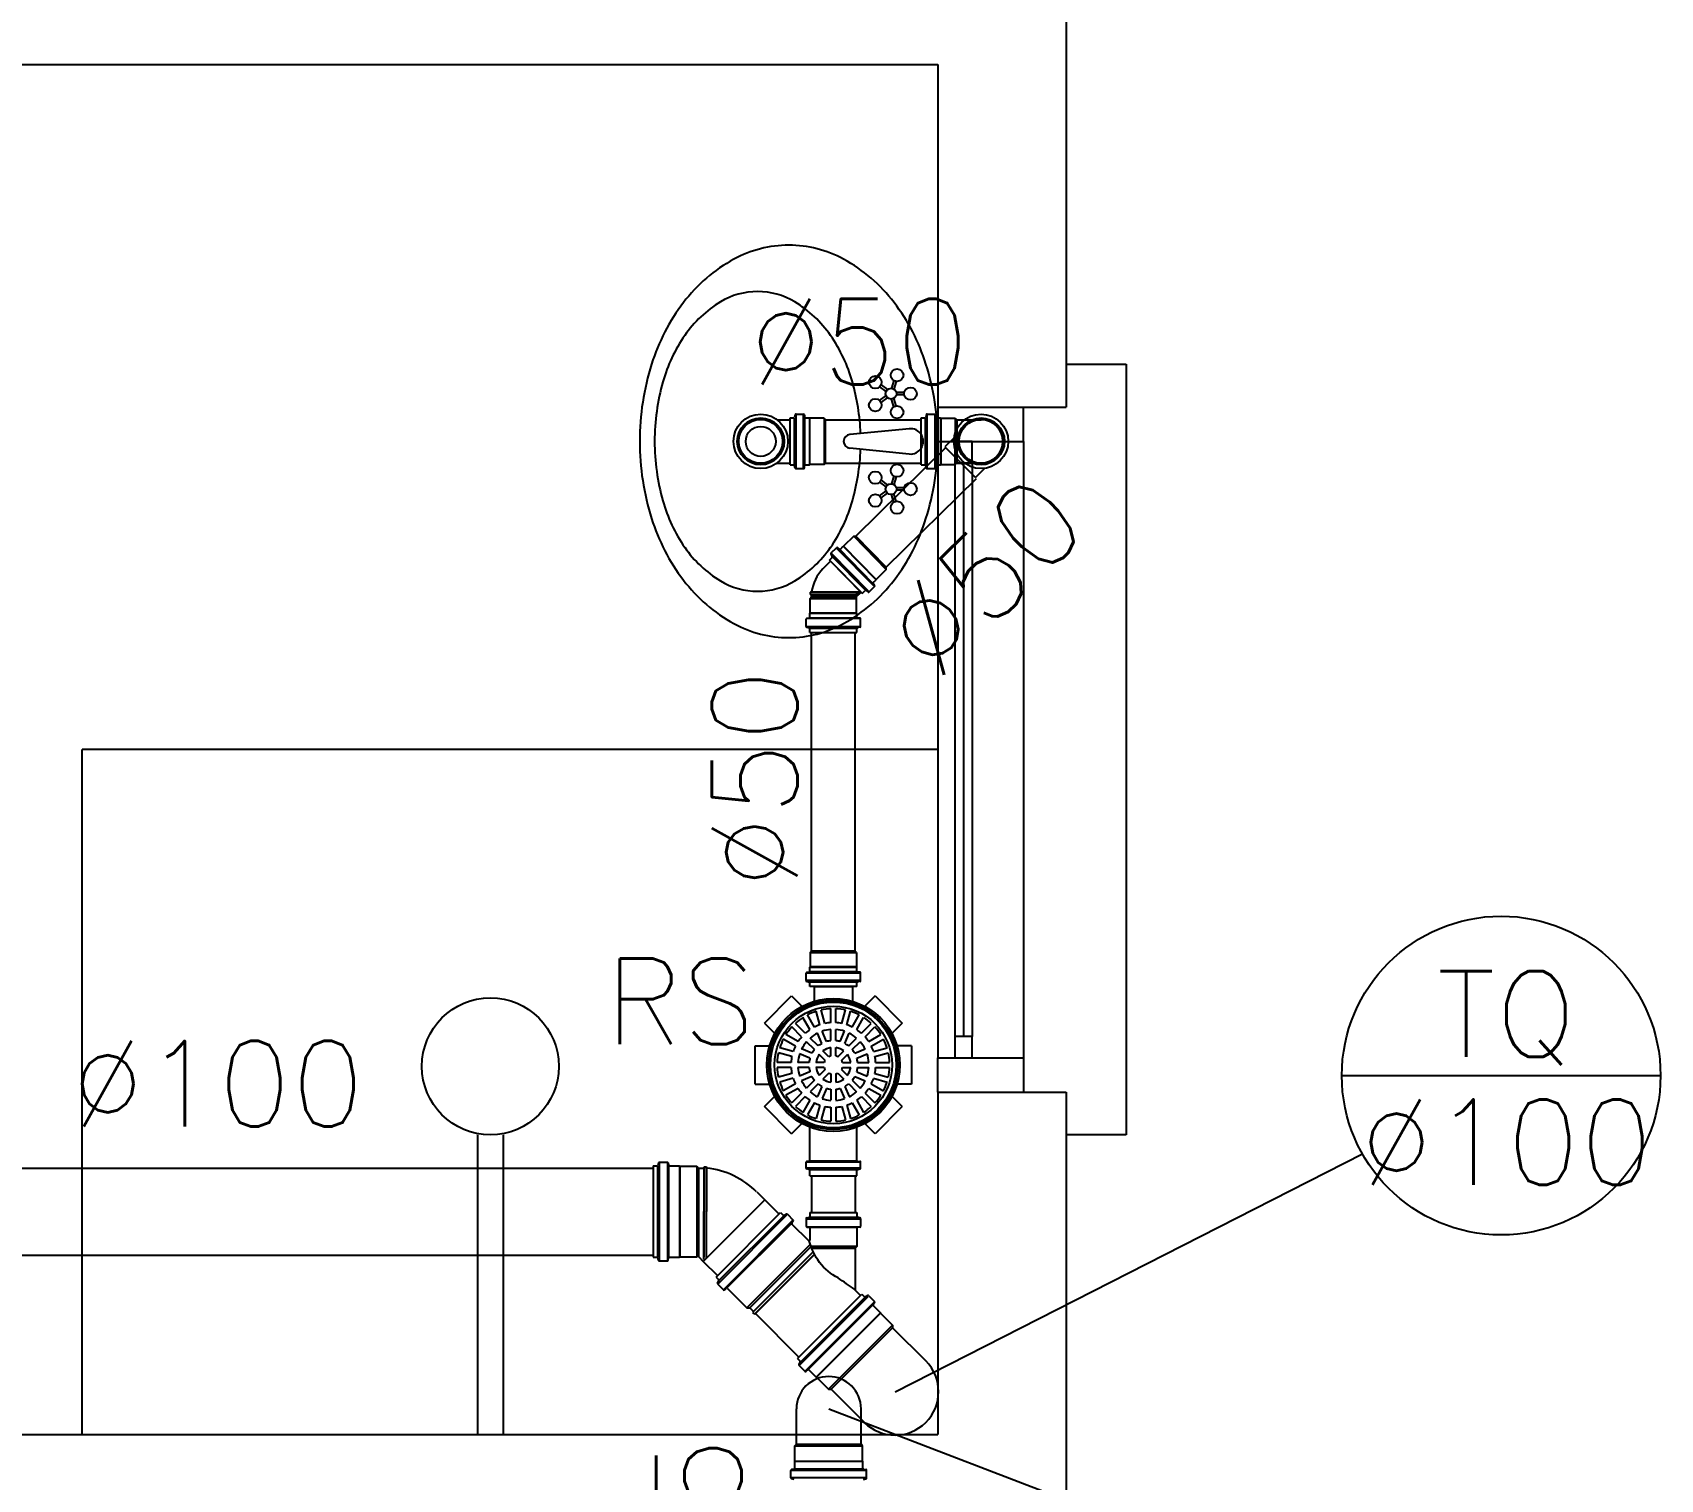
# Model space of a CAD drawing. Extents: x 241 to 398, y 106 to 179.
# Drawn here: x 264.563 to 266.466, y 131.144 to 132.834 of the extents above; entities that cross this region are included whole.
import ezdxf
from ezdxf.enums import TextEntityAlignment as Align

# ---------------------------------------------------------------- set-up
doc = ezdxf.new("R2010")
doc.units = 0
doc.layers.get('0').update_dxf_attribs({"linetype": 'CONTINUOUS'})
for name, color, linetype in [('ALVVISTA', 8, 'CONTINUOUS'), ('COTAS', 7, 'CONTINUOUS'), ('TIGRECAD', 2, 'CONTINUOUS'), ('TINTERNO', 7, 'CONTINUOUS')]:
    doc.layers.add(name, color=color, linetype=linetype)
doc.styles.add('ROMANS', font='romans.shx')

msp = doc.modelspace()

# ---------------------------------------------------------------- linework, layer by layer
for p, q in [((265.4881, 132.384, -3.35), (265.4714, 132.384, -3.35)), ((265.4881, 132.384, -3.35), (265.4881, 132.384, -3.35)), ((265.4881, 132.3298, -3.35), (265.4714, 132.3298, -3.35)), ((265.5229, 132.246, -3.35), (265.5109, 132.2343, -3.35)), ((265.5229, 132.246, -3.35), (265.5229, 132.246, -3.35)), ((265.5609, 132.2074, -3.35), (265.5489, 132.1956, -3.35)), ((265.4719, 131.7598, -3.35), (265.4719, 131.7598, -3.35)), ((265.4719, 131.7598, -3.35), (265.4719, 131.743, -3.35)), ((265.5261, 131.7598, -3.35), (265.5261, 131.743, -3.35))]:
    msp.add_line(p, q)
at = {"layer": 'ALVVISTA'}
for p, q in [((265.7711, 132.8719, -3.35), (265.7711, 132.3969, -3.35)), ((263.6211, 132.7969, -3.35), (265.6211, 132.7969, -3.35)), ((265.6211, 132.7969, -3.35), (265.6211, 132.3969, -3.35)), ((265.7711, 132.4469, -3.35), (265.8411, 132.4469, -3.35)), ((265.8411, 132.4469, -3.35), (265.8411, 131.5469, -3.35)), ((265.5547, 132.4229, -3.35), (265.5622, 132.4174, -3.35)), ((265.5698, 132.4278, -3.35), (265.5669, 132.4189, -3.35)), ((265.5725, 132.4269, -3.35), (265.5696, 132.418, -3.35)), ((265.553, 132.4205, -3.35), (265.5605, 132.415, -3.35)), ((265.553, 132.4047, -3.35), (265.5605, 132.4102, -3.35)), ((265.5547, 132.4023, -3.35), (265.5622, 132.4078, -3.35)), ((265.5698, 132.3974, -3.35), (265.5669, 132.4063, -3.35)), ((265.5725, 132.3983, -3.35), (265.5696, 132.4072, -3.35)), ((265.5818, 132.4141, -3.35), (265.5725, 132.4141, -3.35)), ((265.5818, 132.4112, -3.35), (265.5725, 132.4112, -3.35)), ((265.6211, 132.3969, -3.35), (265.7711, 132.3969, -3.35)), ((265.6211, 132.3969, -3.35), (265.6211, 132.3569, -3.35)), ((265.7211, 132.3569, -3.35), (265.7211, 132.3969, -3.35)), ((265.5878, 132.3716, -3.35), (265.5183, 132.365, -3.35)), ((265.5877, 132.3421, -3.35), (265.5183, 132.3488, -3.35)), ((265.6211, 132.3569, -3.35), (265.6211, 131.6369, -3.35)), ((265.6211, 132.3569, -3.35), (265.7211, 132.3569, -3.35)), ((265.6411, 132.3569, -3.35), (265.6411, 132.3319, -3.35)), ((265.6611, 132.3569, -3.35), (265.6411, 132.3569, -3.35)), ((265.6611, 132.3319, -3.35), (265.6611, 132.3569, -3.35)), ((265.7211, 132.3569, -3.35), (265.7211, 131.6369, -3.35)), ((265.6411, 132.3319, -3.35), (265.6411, 131.6619, -3.35)), ((265.6411, 132.3319, -3.35), (265.6611, 132.3319, -3.35)), ((265.6511, 132.3319, -3.35), (265.6511, 131.6619, -3.35)), ((265.6611, 132.3319, -3.35), (265.6611, 131.6619, -3.35)), ((265.553, 132.3091, -3.35), (265.5605, 132.3036, -3.35)), ((265.5547, 132.3114, -3.35), (265.5622, 132.3059, -3.35)), ((265.5698, 132.3163, -3.35), (265.5669, 132.3075, -3.35)), ((265.5725, 132.3154, -3.35), (265.5696, 132.3066, -3.35)), ((265.553, 132.2932, -3.35), (265.5605, 132.2987, -3.35)), ((265.5547, 132.2909, -3.35), (265.5622, 132.2964, -3.35)), ((265.5698, 132.286, -3.35), (265.5669, 132.2948, -3.35)), ((265.5725, 132.2869, -3.35), (265.5696, 132.2957, -3.35)), ((265.5818, 132.3026, -3.35), (265.5725, 132.3026, -3.35)), ((265.5818, 132.2997, -3.35), (265.5725, 132.2997, -3.35)), ((264.6211, 131.1969, -3.35), (264.6211, 131.9969, -3.35)), ((265.6211, 131.9969, -3.35), (264.6211, 131.9969, -3.35)), ((265.6611, 131.6619, -3.35), (265.6411, 131.6619, -3.35)), ((265.6411, 131.6619, -3.35), (265.6411, 131.6369, -3.35)), ((265.6611, 131.6369, -3.35), (265.6611, 131.6619, -3.35)), ((265.6211, 131.5969, -3.35), (265.6211, 131.6369, -3.35)), ((265.6211, 131.6369, -3.35), (265.7211, 131.6369, -3.35)), ((265.6411, 131.6369, -3.35), (265.6611, 131.6369, -3.35)), ((265.7211, 131.6369, -3.35), (265.7211, 131.5969, -3.35)), ((265.6211, 131.5969, -3.35), (265.6211, 131.1969, -3.35)), ((265.6211, 131.5969, -3.35), (265.7711, 131.5969, -3.35)), ((265.7711, 131.5969, -3.35), (265.7711, 131.1219, -3.35)), ((265.0832, 131.5469, -3.35), (265.0832, 131.1969, -3.35)), ((265.1132, 131.5469, -3.35), (265.1132, 131.1969, -3.35)), ((265.8411, 131.5469, -3.35), (265.7711, 131.5469, -3.35)), ((263.6211, 131.1969, -3.35), (265.6211, 131.1969, -3.35))]:
    msp.add_line(p, q, dxfattribs=at)
for centre, radius in [((265.5734, 132.4342, -3.35), 0.00738), ((265.548, 132.426, -3.35), 0.00738), ((265.548, 132.3992, -3.35), 0.00738), ((265.5664, 132.4126, -3.35), 0.00633), ((265.5891, 132.4126, -3.35), 0.00738), ((265.5734, 132.391, -3.35), 0.00738), ((265.4141, 132.3569, -3.35), 0.0175), ((265.5734, 132.3228, -3.35), 0.00738), ((265.548, 132.3145, -3.35), 0.00738), ((265.5664, 132.3011, -3.35), 0.00633), ((265.5891, 132.3011, -3.35), 0.00738), ((265.548, 132.2878, -3.35), 0.00738), ((265.5734, 132.2795, -3.35), 0.00738), ((265.0982, 131.6269, -3.35), 0.08)]:
    msp.add_circle(centre, radius, dxfattribs=at)
for centre, radius, start, end in [((265.4469, 132.4521, -3.35), 0.1339, 90, 118.5825), ((265.4469, 132.4521, -3.35), 0.1339, 61.4175, 90), ((265.4719, 132.4063, -3.35), 0.1861, 118.5825, 142.7552), ((265.4219, 132.4063, -3.35), 0.1861, 37.2448, 61.4175), ((265.5112, 132.3764, -3.35), 0.2355, 142.7552, 162.52), ((265.4366, 132.404, -3.35), 0.1351, 121.0345, 145.4554), ((265.4105, 132.4474, -3.35), 0.0845, 90, 121.0345), ((265.4105, 132.4474, -3.35), 0.0845, 58.9655, 90), ((265.3844, 132.404, -3.35), 0.1351, 34.5446, 58.9655), ((265.3826, 132.3764, -3.35), 0.2355, 17.48, 37.2448), ((265.478, 132.3755, -3.35), 0.1854, 145.4554, 164.0842), ((265.343, 132.3755, -3.35), 0.1854, 15.9158, 34.5446), ((265.5731, 132.3569, -3.35), 0.3004, 162.52, 180), ((265.3207, 132.3569, -3.35), 0.3004, 360, 17.48), ((265.5434, 132.3569, -3.35), 0.2533, 164.0842, 180), ((265.2777, 132.3569, -3.35), 0.2533, 2.1022, 15.9158), ((265.5191, 132.3569, -3.35), 0.00813, 95.4287, 264.7356), ((265.5891, 132.3569, -3.35), 0.0148, 264.4166, 95.8913), ((265.5731, 132.3569, -3.35), 0.3004, 180, 197.48), ((265.5434, 132.3569, -3.35), 0.2533, 180, 195.9158), ((265.2777, 132.3569, -3.35), 0.2533, 344.0842, 357.8978), ((265.3207, 132.3569, -3.35), 0.3004, 342.52, 0), ((265.478, 132.3382, -3.35), 0.1854, 195.9158, 214.5446), ((265.343, 132.3382, -3.35), 0.1854, 325.4554, 344.0842), ((265.5112, 132.3374, -3.35), 0.2355, 197.48, 217.2448), ((265.3826, 132.3374, -3.35), 0.2355, 322.7552, 342.52), ((265.4366, 132.3098, -3.35), 0.1351, 214.5446, 238.9655), ((265.3844, 132.3098, -3.35), 0.1351, 301.0345, 325.4554), ((265.4719, 132.3075, -3.35), 0.1861, 217.2448, 241.4175), ((265.4105, 132.2663, -3.35), 0.0845, 238.9655, 270), ((265.4105, 132.2663, -3.35), 0.0845, 270, 301.0345), ((265.4219, 132.3075, -3.35), 0.1861, 298.5825, 322.7552), ((265.4469, 132.2616, -3.35), 0.1339, 241.4175, 270), ((265.4469, 132.2616, -3.35), 0.1339, 270, 298.5825)]:
    msp.add_arc(centre, radius, start, end, dxfattribs=at)
at = {"layer": 'COTAS', "color": 1}
for p, q in [((266.0932, 131.6161), (266.4655, 131.6161)), ((265.5711, 131.2469, -3.35), (266.1172, 131.5247, -0.8296)), ((265.4936, 131.2269, -3.35), (266.1184, 130.9875, -0.7742))]:
    msp.add_line(p, q, dxfattribs=at)
msp.add_circle((266.2794, 131.6161), 0.1862, dxfattribs=at)
at = {"layer": 'TIGRECAD'}
for p, q in [((265.4484, 132.3295, -3.35), (265.4484, 132.3842, -3.35)), ((265.4484, 132.3842, -3.35), (265.4527, 132.3842, -3.35)), ((265.4545, 132.3879, -3.35), (265.4537, 132.385, -3.35)), ((265.4555, 132.3887, -3.35), (265.4642, 132.3887, -3.35)), ((265.4555, 132.3261, -3.35), (265.4555, 132.3877, -3.35)), ((265.4642, 132.3261, -3.35), (265.4642, 132.3877, -3.35)), ((265.4652, 132.3878, -3.35), (265.4654, 132.3851, -3.35)), ((265.4664, 132.3842, -3.35), (265.4711, 132.3842, -3.35)), ((265.4711, 132.3842, -3.35), (265.4714, 132.384, -3.35)), ((265.4881, 132.384, -3.35), (265.4899, 132.3822, -3.35)), ((265.6016, 132.3295, -3.35), (265.6016, 132.3842, -3.35)), ((265.6016, 132.3842, -3.35), (265.6059, 132.3842, -3.35)), ((265.6077, 132.3879, -3.35), (265.6069, 132.385, -3.35)), ((265.6086, 132.3887, -3.35), (265.6174, 132.3887, -3.35)), ((265.6086, 132.3261, -3.35), (265.6086, 132.3877, -3.35)), ((265.6181, 132.3261, -3.35), (265.6181, 132.3877, -3.35)), ((265.6184, 132.3878, -3.35), (265.6186, 132.3851, -3.35)), ((265.6196, 132.3842, -3.35), (265.6243, 132.3842, -3.35)), ((265.6243, 132.3842, -3.35), (265.6245, 132.384, -3.35)), ((265.6245, 132.384, -3.35), (265.6413, 132.384, -3.35)), ((265.6245, 132.384, -3.35), (265.6245, 132.3297, -3.35)), ((265.6413, 132.384, -3.35), (265.6413, 132.3297, -3.35)), ((265.6413, 132.384, -3.35), (265.6431, 132.3822, -3.35)), ((265.4333, 132.3822, -3.35), (265.4484, 132.3822, -3.35)), ((265.4899, 132.3822, -3.35), (265.6016, 132.3822, -3.35)), ((265.4899, 132.3315, -3.35), (265.4899, 132.3822, -3.35)), ((265.6431, 132.3822, -3.35), (265.6716, 132.3822, -3.35)), ((265.5253, 132.246, -3.35), (265.6306, 132.3496, -3.35)), ((265.6401, 132.3612, -3.35), (265.6294, 132.3505, -3.35)), ((265.4333, 132.3315, -3.35), (265.4484, 132.3315, -3.35)), ((265.4484, 132.3295, -3.35), (265.4527, 132.3295, -3.35)), ((265.4545, 132.3258, -3.35), (265.4537, 132.3288, -3.35)), ((265.4652, 132.326, -3.35), (265.4654, 132.3286, -3.35)), ((265.4664, 132.3295, -3.35), (265.4711, 132.3295, -3.35)), ((265.4711, 132.3295, -3.35), (265.4714, 132.3298, -3.35)), ((265.4881, 132.3298, -3.35), (265.4899, 132.3315, -3.35)), ((265.4899, 132.3315, -3.35), (265.6016, 132.3315, -3.35)), ((265.6016, 132.3295, -3.35), (265.6059, 132.3295, -3.35)), ((265.6077, 132.3258, -3.35), (265.6069, 132.3288, -3.35)), ((265.6184, 132.326, -3.35), (265.6186, 132.3286, -3.35)), ((265.6196, 132.3295, -3.35), (265.6243, 132.3295, -3.35)), ((265.6243, 132.3295, -3.35), (265.6245, 132.3297, -3.35)), ((265.6245, 132.3297, -3.35), (265.6413, 132.3297, -3.35)), ((265.6413, 132.3297, -3.35), (265.6431, 132.3315, -3.35)), ((265.6431, 132.3315, -3.35), (265.6716, 132.3315, -3.35)), ((265.4555, 132.3251, -3.35), (265.4642, 132.3251, -3.35)), ((265.5609, 132.2099, -3.35), (265.6662, 132.3135, -3.35)), ((265.6086, 132.3251, -3.35), (265.6174, 132.3251, -3.35)), ((265.6759, 132.3254, -3.35), (265.6652, 132.3147, -3.35)), ((265.4963, 132.2265, -3.35), (265.5025, 132.2326, -3.35)), ((265.5464, 132.188, -3.35), (265.5032, 132.2319, -3.35)), ((265.5039, 132.2327, -3.35), (265.5059, 132.231, -3.35)), ((265.5072, 132.231, -3.35), (265.5106, 132.2343, -3.35)), ((265.5106, 132.2343, -3.35), (265.5109, 132.2343, -3.35)), ((265.5229, 132.246, -3.35), (265.5253, 132.246, -3.35)), ((265.5609, 132.2099, -3.35), (265.5253, 132.246, -3.35)), ((265.4868, 132.208, -3.35), (265.4956, 132.2168, -3.35)), ((265.4944, 132.2183, -3.35), (265.4975, 132.2214, -3.35)), ((265.5327, 132.1793, -3.35), (265.4944, 132.2183, -3.35)), ((265.4961, 132.2253, -3.35), (265.4976, 132.2226, -3.35)), ((265.5402, 132.1818, -3.35), (265.497, 132.2258, -3.35)), ((265.5456, 132.192, -3.35), (265.5489, 132.1953, -3.35)), ((265.5489, 132.1953, -3.35), (265.5489, 132.1956, -3.35)), ((265.5609, 132.2074, -3.35), (265.5609, 132.2099, -3.35)), ((265.4718, 132.1734, -3.35), (265.4736, 132.1752, -3.35)), ((265.4736, 132.181, -3.35), (265.4721, 132.1809, -3.35)), ((265.4721, 132.178, -3.35), (265.4721, 132.1809, -3.35)), ((265.4721, 132.1809, -3.35), (265.5286, 132.1809, -3.35)), ((265.4736, 132.1778, -3.35), (265.4721, 132.178, -3.35)), ((265.4721, 132.178, -3.35), (265.5257, 132.178, -3.35)), ((265.4736, 132.1752, -3.35), (265.4736, 132.1778, -3.35)), ((265.5257, 132.178, -3.35), (265.5286, 132.1809, -3.35)), ((265.5257, 132.178, -3.35), (265.5284, 132.1778, -3.35)), ((265.5258, 132.1752, -3.35), (265.5315, 132.1809, -3.35)), ((265.5286, 132.1809, -3.35), (265.5314, 132.181, -3.35)), ((265.5327, 132.1793, -3.35), (265.5358, 132.1824, -3.35)), ((265.5397, 132.181, -3.35), (265.537, 132.1825, -3.35)), ((265.5409, 132.1811, -3.35), (265.5471, 132.1873, -3.35)), ((265.5472, 132.1886, -3.35), (265.5455, 132.1907, -3.35)), ((265.4716, 132.1564, -3.35), (265.4718, 132.1566, -3.35)), ((265.4716, 132.1517, -3.35), (265.4716, 132.1564, -3.35)), ((265.4718, 132.1566, -3.35), (265.4718, 132.1734, -3.35)), ((265.4718, 132.1734, -3.35), (265.5261, 132.1734, -3.35)), ((265.5261, 132.1734, -3.35), (265.5258, 132.1738, -3.35)), ((265.5261, 132.1566, -3.35), (265.5261, 132.1734, -3.35)), ((265.5263, 132.1564, -3.35), (265.5261, 132.1566, -3.35)), ((265.5263, 132.1517, -3.35), (265.5263, 132.1564, -3.35)), ((265.4672, 132.1408, -3.35), (265.4672, 132.1495, -3.35)), ((265.4679, 132.1398, -3.35), (265.4709, 132.139, -3.35)), ((265.4681, 132.1505, -3.35), (265.4707, 132.1507, -3.35)), ((265.4682, 132.1502, -3.35), (265.5298, 132.1502, -3.35)), ((265.4682, 132.1408, -3.35), (265.5298, 132.1408, -3.35)), ((265.4716, 132.1337, -3.35), (265.4716, 132.138, -3.35)), ((265.5263, 132.1337, -3.35), (265.5263, 132.138, -3.35)), ((265.53, 132.1398, -3.35), (265.5271, 132.139, -3.35)), ((265.5299, 132.1505, -3.35), (265.5272, 132.1507, -3.35)), ((265.5308, 132.1408, -3.35), (265.5308, 132.1495, -3.35)), ((265.4716, 132.1337, -3.35), (265.5263, 132.1337, -3.35)), ((265.4736, 131.7615, -3.35), (265.4736, 132.1337, -3.35)), ((265.5243, 131.7615, -3.35), (265.5243, 132.1337, -3.35)), ((265.4719, 131.7598, -3.35), (265.4736, 131.7615, -3.35)), ((265.5243, 131.7615, -3.35), (265.4736, 131.7615, -3.35)), ((265.5261, 131.7598, -3.35), (265.5243, 131.7615, -3.35)), ((265.4681, 131.7369, -3.35), (265.4707, 131.7371, -3.35)), ((265.4716, 131.7428, -3.35), (265.4719, 131.743, -3.35)), ((265.4716, 131.7381, -3.35), (265.4716, 131.7428, -3.35)), ((265.5263, 131.7428, -3.35), (265.5261, 131.743, -3.35)), ((265.5263, 131.7381, -3.35), (265.5263, 131.7428, -3.35)), ((265.5299, 131.7369, -3.35), (265.5272, 131.7371, -3.35)), ((265.4672, 131.7271, -3.35), (265.4672, 131.7359, -3.35)), ((265.4679, 131.7262, -3.35), (265.4709, 131.7254, -3.35)), ((265.5298, 131.7359, -3.35), (265.4682, 131.7359, -3.35)), ((265.5298, 131.7271, -3.35), (265.4682, 131.7271, -3.35)), ((265.4716, 131.72, -3.35), (265.4716, 131.7244, -3.35)), ((265.5263, 131.72, -3.35), (265.4716, 131.72, -3.35)), ((265.4765, 131.72, -3.35), (265.5215, 131.72, -3.35)), ((265.4765, 131.72, -3.35), (265.4765, 131.7029, -3.35)), ((265.5215, 131.72, -3.35), (265.5215, 131.7029, -3.35)), ((265.5263, 131.72, -3.35), (265.5263, 131.7244, -3.35)), ((265.53, 131.7262, -3.35), (265.5271, 131.7254, -3.35)), ((265.5308, 131.7271, -3.35), (265.5308, 131.7359, -3.35)), ((265.4184, 131.6773, -3.35), (265.4502, 131.7092, -3.35)), ((265.4502, 131.7092, -3.35), (265.4623, 131.697, -3.35)), ((265.5478, 131.7092, -3.35), (265.5356, 131.697, -3.35)), ((265.5478, 131.7092, -3.35), (265.5796, 131.6773, -3.35)), ((265.4184, 131.6773, -3.35), (265.4305, 131.6652, -3.35)), ((265.5796, 131.6773, -3.35), (265.5675, 131.6652, -3.35)), ((265.4075, 131.606, -3.35), (265.4075, 131.651, -3.35)), ((265.4075, 131.651, -3.35), (265.4246, 131.651, -3.35)), ((265.5905, 131.651, -3.35), (265.5733, 131.651, -3.35)), ((265.5905, 131.651, -3.35), (265.5905, 131.606, -3.35)), ((265.4075, 131.606, -3.35), (265.4246, 131.606, -3.35)), ((265.5905, 131.606, -3.35), (265.5733, 131.606, -3.35)), ((265.4184, 131.5798, -3.35), (265.4305, 131.5919, -3.35)), ((265.5796, 131.5798, -3.35), (265.5675, 131.5919, -3.35)), ((265.4502, 131.5479, -3.35), (265.4184, 131.5798, -3.35)), ((265.5796, 131.5798, -3.35), (265.5478, 131.5479, -3.35)), ((265.4502, 131.5479, -3.35), (265.4623, 131.56, -3.35)), ((265.4716, 131.5171, -3.35), (265.4716, 131.5558, -3.35)), ((265.5263, 131.5171, -3.35), (265.5263, 131.5558, -3.35)), ((265.5478, 131.5479, -3.35), (265.5356, 131.56, -3.35)), ((265.2884, 131.5105, -3.35), (265.2929, 131.5105, -3.35)), ((265.2884, 131.5105, -3.35), (265.2884, 131.404, -3.35)), ((265.2946, 131.5142, -3.35), (265.2938, 131.5112, -3.35)), ((265.2956, 131.5149, -3.35), (265.305, 131.5149, -3.35)), ((265.2956, 131.5139, -3.35), (265.2956, 131.4006, -3.35)), ((265.305, 131.5139, -3.35), (265.305, 131.4006, -3.35)), ((265.306, 131.514, -3.35), (265.3063, 131.5114, -3.35)), ((265.3073, 131.5105, -3.35), (265.3193, 131.5105, -3.35)), ((265.3193, 131.5105, -3.35), (265.3196, 131.5102, -3.35)), ((265.3193, 131.5105, -3.35), (265.3193, 131.404, -3.35)), ((265.3196, 131.5102, -3.35), (265.3393, 131.5102, -3.35)), ((265.3196, 131.5102, -3.35), (265.3196, 131.4042, -3.35)), ((265.3393, 131.5102, -3.35), (265.3415, 131.508, -3.35)), ((265.3393, 131.5102, -3.35), (265.3393, 131.4042, -3.35)), ((265.3477, 131.508, -3.35), (265.3479, 131.5095, -3.35)), ((265.3479, 131.5095, -3.35), (265.3508, 131.5095, -3.35)), ((265.3479, 131.5095, -3.35), (265.3479, 131.4572, -3.35)), ((265.3509, 131.508, -3.35), (265.3508, 131.5095, -3.35)), ((265.3508, 131.5095, -3.35), (265.3508, 131.4572, -3.35)), ((265.4672, 131.508, -3.35), (265.4672, 131.5149, -3.35)), ((265.4707, 131.5161, -3.35), (265.4681, 131.5159, -3.35)), ((265.5298, 131.5149, -3.35), (265.4682, 131.5149, -3.35)), ((265.5272, 131.5161, -3.35), (265.5299, 131.5159, -3.35)), ((265.5308, 131.508, -3.35), (265.5308, 131.5149, -3.35)), ((264.2294, 131.508, -3.35), (265.2884, 131.508, -3.35)), ((265.3415, 131.508, -3.35), (265.3477, 131.508, -3.35)), ((265.3477, 131.508, -3.35), (265.3477, 131.4572, -3.35)), ((265.3509, 131.508, -3.35), (265.3509, 131.4572, -3.35)), ((265.4716, 131.506, -3.35), (265.4679, 131.507, -3.35)), ((265.5298, 131.508, -3.35), (265.4682, 131.508, -3.35)), ((265.4716, 131.499, -3.35), (265.4716, 131.506, -3.35)), ((265.4716, 131.499, -3.35), (265.5263, 131.499, -3.35)), ((265.4736, 131.499, -3.35), (265.4736, 131.456, -3.35)), ((265.5243, 131.499, -3.35), (265.5243, 131.456, -3.35)), ((265.5263, 131.506, -3.35), (265.53, 131.507, -3.35)), ((265.5263, 131.499, -3.35), (265.5263, 131.506, -3.35)), ((265.4095, 131.4803, -3.35), (265.4188, 131.471, -3.35)), ((265.4188, 131.471, -3.35), (265.4355, 131.4543, -3.35)), ((265.3477, 131.4012, -3.35), (265.3477, 131.4572, -3.35)), ((265.3509, 131.4031, -3.35), (265.3509, 131.4572, -3.35)), ((265.362, 131.3807, -3.35), (265.4373, 131.456, -3.35)), ((265.3646, 131.3732, -3.35), (265.4447, 131.4533, -3.35)), ((265.4373, 131.456, -3.35), (265.4404, 131.4529, -3.35)), ((265.4442, 131.4542, -3.35), (265.4416, 131.4527, -3.35)), ((265.4454, 131.4541, -3.35), (265.4521, 131.4474, -3.35)), ((265.4716, 131.456, -3.35), (265.5263, 131.456, -3.35)), ((265.4716, 131.456, -3.35), (265.4716, 131.4516, -3.35)), ((265.5263, 131.456, -3.35), (265.5263, 131.4516, -3.35)), ((265.3713, 131.3665, -3.35), (265.4514, 131.4467, -3.35)), ((265.4522, 131.446, -3.35), (265.4505, 131.444, -3.35)), ((265.4506, 131.4427, -3.35), (265.4699, 131.4234, -3.35)), ((265.4672, 131.4489, -3.35), (265.4672, 131.4402, -3.35)), ((265.4679, 131.4499, -3.35), (265.4709, 131.4507, -3.35)), ((265.4681, 131.4392, -3.35), (265.4707, 131.4389, -3.35)), ((265.4682, 131.4489, -3.35), (265.5298, 131.4489, -3.35)), ((265.4682, 131.4394, -3.35), (265.5298, 131.4394, -3.35)), ((265.4716, 131.4379, -3.35), (265.4716, 131.4241, -3.35)), ((265.5263, 131.4379, -3.35), (265.5263, 131.4165, -3.35)), ((265.53, 131.4499, -3.35), (265.5271, 131.4507, -3.35)), ((265.5299, 131.4392, -3.35), (265.5272, 131.4389, -3.35)), ((265.5308, 131.4489, -3.35), (265.5308, 131.4402, -3.35)), ((265.4721, 131.4192, -3.35), (265.3978, 131.3449, -3.35)), ((265.5263, 131.4165, -3.35), (265.473, 131.4165, -3.35)), ((265.5263, 131.4165, -3.35), (265.5243, 131.4145, -3.35)), ((265.5243, 131.4145, -3.35), (265.5243, 131.3655, -3.35)), ((264.2294, 131.4064, -3.35), (265.2884, 131.4064, -3.35)), ((265.2884, 131.404, -3.35), (265.2929, 131.404, -3.35)), ((265.2946, 131.4003, -3.35), (265.2938, 131.4033, -3.35)), ((265.2956, 131.3996, -3.35), (265.305, 131.3996, -3.35)), ((265.306, 131.4005, -3.35), (265.3063, 131.4031, -3.35)), ((265.3073, 131.404, -3.35), (265.3193, 131.404, -3.35)), ((265.3193, 131.404, -3.35), (265.3196, 131.4042, -3.35)), ((265.3196, 131.4042, -3.35), (265.3393, 131.4042, -3.35)), ((265.3393, 131.4042, -3.35), (265.3395, 131.4045, -3.35)), ((265.3417, 131.4045, -3.35), (265.347, 131.3991, -3.35)), ((265.347, 131.3991, -3.35), (265.3637, 131.3824, -3.35)), ((265.4755, 131.4102, -3.35), (265.4047, 131.3393, -3.35)), ((265.4755, 131.4103, -3.35), (265.4056, 131.3405, -3.35)), ((265.4769, 131.4074, -3.35), (265.4068, 131.3373, -3.35)), ((265.477, 131.4073, -3.35), (265.4079, 131.3382, -3.35)), ((265.362, 131.3807, -3.35), (265.3651, 131.3776, -3.35)), ((265.3638, 131.3737, -3.35), (265.3653, 131.3763, -3.35)), ((265.3639, 131.3725, -3.35), (265.3706, 131.3658, -3.35)), ((265.372, 131.3658, -3.35), (265.3739, 131.3674, -3.35)), ((265.3753, 131.3674, -3.35), (265.3978, 131.3449, -3.35)), ((265.4571, 131.2856, -3.35), (265.5324, 131.3609, -3.35)), ((265.4597, 131.2781, -3.35), (265.5398, 131.3582, -3.35)), ((265.5243, 131.3655, -3.35), (265.5306, 131.3592, -3.35)), ((265.5324, 131.3609, -3.35), (265.5355, 131.3578, -3.35)), ((265.5393, 131.3591, -3.35), (265.5367, 131.3576, -3.35)), ((265.5406, 131.3589, -3.35), (265.5472, 131.3523, -3.35)), ((265.3978, 131.3449, -3.35), (265.4013, 131.3449, -3.35)), ((265.4013, 131.3449, -3.35), (265.4056, 131.3405, -3.35)), ((265.4056, 131.3405, -3.35), (265.4047, 131.3393, -3.35)), ((265.4047, 131.3393, -3.35), (265.4068, 131.3373, -3.35)), ((265.4079, 131.3382, -3.35), (265.4068, 131.3373, -3.35)), ((265.4079, 131.3382, -3.35), (265.4588, 131.2873, -3.35)), ((265.4664, 131.2714, -3.35), (265.5465, 131.3516, -3.35)), ((265.4789, 131.2637, -3.35), (265.5542, 131.339, -3.35)), ((265.5473, 131.3509, -3.35), (265.5456, 131.3489, -3.35)), ((265.5457, 131.3476, -3.35), (265.5542, 131.339, -3.35)), ((265.5542, 131.339, -3.35), (265.5542, 131.3387, -3.35)), ((265.5542, 131.3387, -3.35), (265.5682, 131.3247, -3.35)), ((265.4933, 131.2498, -3.35), (265.5682, 131.3247, -3.35)), ((265.5682, 131.3247, -3.35), (265.5682, 131.3216, -3.35)), ((265.5682, 131.3216, -3.35), (265.607, 131.2828, -3.35)), ((265.4571, 131.2856, -3.35), (265.4602, 131.2824, -3.35)), ((265.4589, 131.2786, -3.35), (265.4604, 131.2812, -3.35)), ((265.459, 131.2774, -3.35), (265.4657, 131.2707, -3.35)), ((265.4671, 131.2707, -3.35), (265.469, 131.2723, -3.35)), ((265.4704, 131.2723, -3.35), (265.4789, 131.2637, -3.35)), ((265.4789, 131.2637, -3.35), (265.4793, 131.2637, -3.35)), ((265.4793, 131.2637, -3.35), (265.4933, 131.2498, -3.35)), ((265.4933, 131.2498, -3.35), (265.4964, 131.2498, -3.35)), ((265.4964, 131.2498, -3.35), (265.5352, 131.211, -3.35)), ((265.4559, 131.1854, -3.35), (265.4559, 131.2269, -3.35)), ((265.5314, 131.1854, -3.35), (265.5314, 131.2269, -3.35)), ((265.4541, 131.1836, -3.35), (265.4559, 131.1854, -3.35)), ((265.5332, 131.1836, -3.35), (265.5314, 131.1854, -3.35)), ((265.4541, 131.1836, -3.35), (265.5332, 131.1836, -3.35)), ((265.4541, 131.1659, -3.35), (265.4541, 131.1836, -3.35)), ((265.5332, 131.1659, -3.35), (265.5332, 131.1836, -3.35)), ((265.4493, 131.1462, -3.35), (265.4493, 131.1549, -3.35)), ((265.4529, 131.1561, -3.35), (265.4502, 131.1559, -3.35)), ((265.5369, 131.1549, -3.35), (265.4503, 131.1549, -3.35)), ((265.4538, 131.1656, -3.35), (265.4541, 131.1659, -3.35)), ((265.4538, 131.1571, -3.35), (265.4538, 131.1656, -3.35)), ((265.4541, 131.1659, -3.35), (265.5332, 131.1659, -3.35)), ((265.5334, 131.1656, -3.35), (265.5332, 131.1659, -3.35)), ((265.5334, 131.1571, -3.35), (265.5334, 131.1656, -3.35)), ((265.5343, 131.1561, -3.35), (265.537, 131.1559, -3.35)), ((265.5379, 131.1462, -3.35), (265.5379, 131.1549, -3.35)), ((265.4531, 131.1444, -3.35), (265.4501, 131.1452, -3.35)), ((265.5369, 131.1462, -3.35), (265.4503, 131.1462, -3.35)), ((265.5342, 131.1444, -3.35), (265.5372, 131.1452, -3.35))]:
    msp.add_line(p, q, dxfattribs=at)
at = {"layer": 'TIGRECAD', "elevation": -3.35}
msp.add_lwpolyline([(265.524, 131.3664, -0.013476), (265.5047, 131.3798, -0.106485), (265.4828, 131.3978, -0.09207), (265.4709, 131.4231, -0.112954)], format="xyb", dxfattribs=at)
at = {"layer": 'TIGRECAD'}
for centre, radius in [((265.4141, 132.3569, -3.35), 0.0318), ((265.4141, 132.3569, -3.35), 0.0274), ((265.6716, 132.3569, -3.35), 0.0318), ((265.6716, 132.3569, -3.35), 0.0274), ((265.499, 131.6285, -3.35), 0.0777)]:
    msp.add_circle(centre, radius, dxfattribs=at)
for centre, radius, start, end in [((265.4527, 132.3852, -3.35), 0.001, 270, 345), ((265.4555, 132.3877, -3.35), 0.001, 90, 165), ((265.4642, 132.3877, -3.35), 0.001, 5, 90), ((265.4664, 132.3852, -3.35), 0.001, 185, 270), ((265.6059, 132.3852, -3.35), 0.001, 270, 345), ((265.6086, 132.3877, -3.35), 0.001, 90, 165), ((265.6174, 132.3877, -3.35), 0.001, 5, 90), ((265.6196, 132.3852, -3.35), 0.001, 185, 270), ((265.6716, 132.3569, -3.35), 0.0254, 270, 90), ((265.4527, 132.3285, -3.35), 0.001, 15, 90), ((265.4664, 132.3285, -3.35), 0.001, 90, 175), ((265.6059, 132.3285, -3.35), 0.001, 15, 90), ((265.6196, 132.3285, -3.35), 0.001, 90, 175), ((265.4555, 132.3261, -3.35), 0.001, 195, 270), ((265.4642, 132.3261, -3.35), 0.001, 270, 355), ((265.6086, 132.3261, -3.35), 0.001, 195, 270), ((265.6174, 132.3261, -3.35), 0.001, 270, 355), ((265.5032, 132.2319, -3.35), 0.001, 49.5305, 134.5305), ((265.497, 132.2258, -3.35), 0.001, 134.5305, 209.5305), ((265.4968, 132.2221, -3.35), 0.001, 314.5305, 29.5305), ((265.5065, 132.2317, -3.35), 0.001, 229.5305, 314.5305), ((265.5205, 132.1748, -3.35), 0.0473, 135.4442, 172.3977), ((265.5265, 132.1745, -3.35), 0.001, 135, 225), ((265.5365, 132.1817, -3.35), 0.001, 59.5305, 134.5305), ((265.5402, 132.1818, -3.35), 0.001, 239.5305, 314.5305), ((265.5463, 132.1913, -3.35), 0.001, 134.5305, 219.5305), ((265.5464, 132.188, -3.35), 0.001, 314.5305, 39.5305), ((265.4682, 132.1495, -3.35), 0.001, 95, 180), ((265.4682, 132.1408, -3.35), 0.001, 180, 255), ((265.4706, 132.1517, -3.35), 0.001, 275, 360), ((265.4706, 132.138, -3.35), 0.001, 360, 75), ((265.5273, 132.1517, -3.35), 0.001, 180, 265), ((265.5273, 132.138, -3.35), 0.001, 105, 180), ((265.5298, 132.1495, -3.35), 0.001, 360, 85), ((265.5298, 132.1408, -3.35), 0.001, 285, 360), ((265.4682, 131.7359, -3.35), 0.001, 95, 180), ((265.4706, 131.7381, -3.35), 0.001, 275, 0), ((265.5273, 131.7381, -3.35), 0.001, 180, 265), ((265.5298, 131.7359, -3.35), 0.001, 0, 85), ((265.4682, 131.7271, -3.35), 0.001, 180, 255), ((265.4706, 131.7244, -3.35), 0.001, 0, 75), ((265.5273, 131.7244, -3.35), 0.001, 105, 180), ((265.5298, 131.7271, -3.35), 0.001, 285, 360), ((265.2929, 131.5115, -3.35), 0.001, 270, 345), ((265.2956, 131.5139, -3.35), 0.001, 90, 165), ((265.305, 131.5139, -3.35), 0.001, 5, 90), ((265.3073, 131.5115, -3.35), 0.001, 185, 270), ((265.4682, 131.5149, -3.35), 0.001, 95, 180), ((265.4706, 131.5171, -3.35), 0.001, 275, 0), ((265.5273, 131.5171, -3.35), 0.001, 180, 265), ((265.5298, 131.5149, -3.35), 0.001, 0, 85), ((265.3406, 131.4114, -3.35), 0.0972, 45, 83.9013), ((265.4682, 131.508, -3.35), 0.001, 180, 255), ((265.4706, 131.5053, -3.35), 0.001, 0, 75), ((265.5273, 131.5053, -3.35), 0.001, 105, 180), ((265.5298, 131.508, -3.35), 0.001, 285, 0), ((265.4411, 131.4536, -3.35), 0.001, 225, 300), ((265.4447, 131.4533, -3.35), 0.001, 45, 120), ((265.4706, 131.4516, -3.35), 0.001, 285, 0), ((265.5273, 131.4516, -3.35), 0.001, 180, 255), ((265.4513, 131.4434, -3.35), 0.001, 140, 225), ((265.4514, 131.4467, -3.35), 0.001, 320, 45), ((265.4682, 131.4489, -3.35), 0.001, 105, 180), ((265.4682, 131.4402, -3.35), 0.001, 180, 265), ((265.4706, 131.4379, -3.35), 0.001, 0, 85), ((265.5273, 131.4379, -3.35), 0.001, 95, 180), ((265.5298, 131.4402, -3.35), 0.001, 275, 0), ((265.5298, 131.4489, -3.35), 0.001, 0, 75), ((265.4706, 131.4241, -3.35), 0.001, 225, 0), ((265.2929, 131.403, -3.35), 0.001, 15, 90), ((265.2956, 131.4006, -3.35), 0.001, 195, 270), ((265.305, 131.4006, -3.35), 0.001, 270, 355), ((265.3073, 131.403, -3.35), 0.001, 90, 175), ((265.3406, 131.4034, -3.35), 0.0015, 45, 135), ((265.3644, 131.3768, -3.35), 0.001, 330, 45), ((265.3646, 131.3732, -3.35), 0.001, 150, 225), ((265.3713, 131.3665, -3.35), 0.001, 225, 310), ((265.3746, 131.3667, -3.35), 0.001, 45, 130), ((265.525, 131.3662, -3.35), 0.001, 169.2682, 225), ((265.5362, 131.3585, -3.35), 0.001, 225, 300), ((265.5398, 131.3582, -3.35), 0.001, 45, 120), ((265.5464, 131.3483, -3.35), 0.001, 140, 225), ((265.5465, 131.3516, -3.35), 0.001, 320, 45), ((265.4595, 131.2817, -3.35), 0.001, 330, 45), ((265.5711, 131.2469, -3.35), 0.0508, 225, 45), ((265.4936, 131.2269, -3.35), 0.0377, 0, 180), ((265.4597, 131.2781, -3.35), 0.001, 150, 225), ((265.4664, 131.2714, -3.35), 0.001, 225, 310), ((265.4697, 131.2716, -3.35), 0.001, 45, 130), ((265.4503, 131.1549, -3.35), 0.001, 95, 180), ((265.4528, 131.1571, -3.35), 0.001, 275, 0), ((265.5344, 131.1571, -3.35), 0.001, 180, 265), ((265.5369, 131.1549, -3.35), 0.001, 0, 85), ((265.4503, 131.1462, -3.35), 0.001, 180, 255), ((265.5369, 131.1462, -3.35), 0.001, 285, 0)]:
    msp.add_arc(centre, radius, start, end, dxfattribs=at)
at = {"layer": 'TINTERNO'}
for p, q in [((265.4535, 132.3295, -3.35), (265.4535, 132.3842, -3.35)), ((265.4655, 132.3295, -3.35), (265.4655, 132.3842, -3.35)), ((265.4711, 132.3842, -3.35), (265.4711, 132.3295, -3.35)), ((265.4714, 132.3298, -3.35), (265.4714, 132.384, -3.35)), ((265.4881, 132.384, -3.35), (265.4881, 132.3298, -3.35)), ((265.6067, 132.3295, -3.35), (265.6067, 132.3842, -3.35)), ((265.6187, 132.3295, -3.35), (265.6187, 132.3842, -3.35)), ((265.6243, 132.3842, -3.35), (265.6243, 132.3295, -3.35)), ((265.4484, 132.3315, -3.35), (265.4484, 132.3822, -3.35)), ((265.6431, 132.3822, -3.35), (265.6431, 132.3315, -3.35)), ((265.6294, 132.3505, -3.35), (265.6652, 132.3147, -3.35)), ((265.5106, 132.2343, -3.35), (265.5489, 132.1953, -3.35)), ((265.5489, 132.1956, -3.35), (265.5109, 132.2343, -3.35)), ((265.5229, 132.246, -3.35), (265.5609, 132.2074, -3.35)), ((265.5315, 132.1809, -3.35), (265.4956, 132.2168, -3.35)), ((265.5364, 132.1829, -3.35), (265.498, 132.2219, -3.35)), ((265.5449, 132.1914, -3.35), (265.5066, 132.2304, -3.35)), ((265.4736, 132.181, -3.35), (265.5314, 132.181, -3.35)), ((265.4736, 132.1778, -3.35), (265.5284, 132.1778, -3.35)), ((265.4736, 132.1752, -3.35), (265.5258, 132.1752, -3.35)), ((265.4716, 132.1564, -3.35), (265.5263, 132.1564, -3.35)), ((265.4718, 132.1566, -3.35), (265.5261, 132.1566, -3.35)), ((265.4716, 132.1508, -3.35), (265.5263, 132.1508, -3.35)), ((265.4716, 132.1388, -3.35), (265.5263, 132.1388, -3.35)), ((265.4719, 131.7598, -3.35), (265.5261, 131.7598, -3.35)), ((265.4716, 131.7428, -3.35), (265.5263, 131.7428, -3.35)), ((265.5263, 131.7372, -3.35), (265.4716, 131.7372, -3.35)), ((265.5261, 131.743, -3.35), (265.4719, 131.743, -3.35)), ((265.5263, 131.7252, -3.35), (265.4716, 131.7252, -3.35)), ((265.4717, 131.6698, -3.35), (265.4635, 131.684, -3.35)), ((265.4769, 131.6728, -3.35), (265.4687, 131.687, -3.35)), ((265.4833, 131.6755, -3.35), (265.4791, 131.6913, -3.35)), ((265.4891, 131.677, -3.35), (265.4849, 131.6928, -3.35)), ((265.496, 131.678, -3.35), (265.496, 131.6943, -3.35)), ((265.502, 131.678, -3.35), (265.502, 131.6943, -3.35)), ((265.5089, 131.677, -3.35), (265.5131, 131.6928, -3.35)), ((265.5147, 131.6755, -3.35), (265.5189, 131.6913, -3.35)), ((265.5211, 131.6728, -3.35), (265.5292, 131.687, -3.35)), ((265.5263, 131.6698, -3.35), (265.5344, 131.684, -3.35)), ((265.4577, 131.6558, -3.35), (265.4435, 131.664, -3.35)), ((265.4619, 131.6614, -3.35), (265.4504, 131.6729, -3.35)), ((265.4662, 131.6656, -3.35), (265.4546, 131.6771, -3.35)), ((265.4854, 131.6536, -3.35), (265.4804, 131.6656, -3.35)), ((265.4909, 131.6559, -3.35), (265.4859, 131.6679, -3.35)), ((265.496, 131.6569, -3.35), (265.496, 131.6699, -3.35)), ((265.502, 131.6569, -3.35), (265.502, 131.6699, -3.35)), ((265.507, 131.6559, -3.35), (265.512, 131.6679, -3.35)), ((265.5126, 131.6536, -3.35), (265.5176, 131.6656, -3.35)), ((265.5318, 131.6656, -3.35), (265.5433, 131.6771, -3.35)), ((265.536, 131.6614, -3.35), (265.5476, 131.6729, -3.35)), ((265.5403, 131.6558, -3.35), (265.5544, 131.664, -3.35)), ((265.4505, 131.6384, -3.35), (265.4347, 131.6427, -3.35)), ((265.452, 131.6442, -3.35), (265.4363, 131.6485, -3.35)), ((265.4547, 131.6506, -3.35), (265.4405, 131.6588, -3.35)), ((265.4716, 131.6366, -3.35), (265.4596, 131.6416, -3.35)), ((265.4739, 131.6422, -3.35), (265.4619, 131.6472, -3.35)), ((265.4768, 131.6465, -3.35), (265.4676, 131.6557, -3.35)), ((265.4811, 131.6507, -3.35), (265.4718, 131.6599, -3.35)), ((265.4936, 131.6381, -3.35), (265.4868, 131.645, -3.35)), ((265.496, 131.6391, -3.35), (265.496, 131.6488, -3.35)), ((265.502, 131.6391, -3.35), (265.502, 131.6488, -3.35)), ((265.5043, 131.6381, -3.35), (265.5112, 131.645, -3.35)), ((265.5169, 131.6507, -3.35), (265.5261, 131.6599, -3.35)), ((265.5211, 131.6465, -3.35), (265.5304, 131.6557, -3.35)), ((265.524, 131.6422, -3.35), (265.5361, 131.6472, -3.35)), ((265.5263, 131.6366, -3.35), (265.5384, 131.6416, -3.35)), ((265.5433, 131.6506, -3.35), (265.5574, 131.6588, -3.35)), ((265.5459, 131.6442, -3.35), (265.5617, 131.6485, -3.35)), ((265.5475, 131.6384, -3.35), (265.5632, 131.6427, -3.35)), ((265.4496, 131.6315, -3.35), (265.4332, 131.6315, -3.35)), ((265.4496, 131.6255, -3.35), (265.4332, 131.6255, -3.35)), ((265.4706, 131.6315, -3.35), (265.4576, 131.6315, -3.35)), ((265.4706, 131.6255, -3.35), (265.4576, 131.6255, -3.35)), ((265.4884, 131.6315, -3.35), (265.4787, 131.6315, -3.35)), ((265.4884, 131.6255, -3.35), (265.4787, 131.6255, -3.35)), ((265.4894, 131.6339, -3.35), (265.4825, 131.6408, -3.35)), ((265.4894, 131.6232, -3.35), (265.4825, 131.6163, -3.35)), ((265.5086, 131.6339, -3.35), (265.5154, 131.6408, -3.35)), ((265.5086, 131.6232, -3.35), (265.5154, 131.6163, -3.35)), ((265.5096, 131.6315, -3.35), (265.5193, 131.6315, -3.35)), ((265.5096, 131.6255, -3.35), (265.5193, 131.6255, -3.35)), ((265.5273, 131.6315, -3.35), (265.5404, 131.6315, -3.35)), ((265.5273, 131.6255, -3.35), (265.5404, 131.6255, -3.35)), ((265.5484, 131.6315, -3.35), (265.5647, 131.6315, -3.35)), ((265.5484, 131.6255, -3.35), (265.5647, 131.6255, -3.35)), ((265.4505, 131.6187, -3.35), (265.4347, 131.6144, -3.35)), ((265.452, 131.6129, -3.35), (265.4363, 131.6086, -3.35)), ((265.4547, 131.6064, -3.35), (265.4405, 131.5983, -3.35)), ((265.4716, 131.6205, -3.35), (265.4596, 131.6155, -3.35)), ((265.4739, 131.6149, -3.35), (265.4619, 131.6099, -3.35)), ((265.4768, 131.6106, -3.35), (265.4676, 131.6014, -3.35)), ((265.4811, 131.6064, -3.35), (265.4718, 131.5972, -3.35)), ((265.4936, 131.6189, -3.35), (265.4868, 131.6121, -3.35)), ((265.496, 131.618, -3.35), (265.496, 131.6083, -3.35)), ((265.502, 131.618, -3.35), (265.502, 131.6083, -3.35)), ((265.5043, 131.6189, -3.35), (265.5112, 131.6121, -3.35)), ((265.5169, 131.6064, -3.35), (265.5261, 131.5972, -3.35)), ((265.5211, 131.6106, -3.35), (265.5304, 131.6014, -3.35)), ((265.524, 131.6149, -3.35), (265.5361, 131.6099, -3.35)), ((265.5263, 131.6205, -3.35), (265.5384, 131.6155, -3.35)), ((265.5433, 131.6064, -3.35), (265.5574, 131.5983, -3.35)), ((265.5459, 131.6129, -3.35), (265.5617, 131.6086, -3.35)), ((265.5475, 131.6187, -3.35), (265.5632, 131.6144, -3.35)), ((265.4577, 131.6012, -3.35), (265.4435, 131.5931, -3.35)), ((265.4619, 131.5957, -3.35), (265.4504, 131.5842, -3.35)), ((265.4662, 131.5915, -3.35), (265.4546, 131.5799, -3.35)), ((265.4717, 131.5873, -3.35), (265.4635, 131.5731, -3.35)), ((265.4854, 131.6035, -3.35), (265.4804, 131.5915, -3.35)), ((265.4909, 131.6012, -3.35), (265.4859, 131.5892, -3.35)), ((265.496, 131.6002, -3.35), (265.496, 131.5872, -3.35)), ((265.502, 131.6002, -3.35), (265.502, 131.5872, -3.35)), ((265.507, 131.6012, -3.35), (265.512, 131.5892, -3.35)), ((265.5126, 131.6035, -3.35), (265.5176, 131.5915, -3.35)), ((265.5263, 131.5873, -3.35), (265.5344, 131.5731, -3.35)), ((265.5318, 131.5915, -3.35), (265.5433, 131.5799, -3.35)), ((265.536, 131.5957, -3.35), (265.5476, 131.5842, -3.35)), ((265.5403, 131.6012, -3.35), (265.5544, 131.5931, -3.35)), ((265.4769, 131.5843, -3.35), (265.4687, 131.5701, -3.35)), ((265.4833, 131.5816, -3.35), (265.4791, 131.5658, -3.35)), ((265.4891, 131.58, -3.35), (265.4849, 131.5643, -3.35)), ((265.496, 131.5791, -3.35), (265.496, 131.5628, -3.35)), ((265.502, 131.5791, -3.35), (265.502, 131.5628, -3.35)), ((265.5089, 131.58, -3.35), (265.5131, 131.5643, -3.35)), ((265.5147, 131.5816, -3.35), (265.5189, 131.5658, -3.35)), ((265.5211, 131.5843, -3.35), (265.5292, 131.5701, -3.35)), ((265.2936, 131.5105, -3.35), (265.2936, 131.404, -3.35)), ((265.3063, 131.5105, -3.35), (265.3063, 131.404, -3.35)), ((265.5263, 131.5162, -3.35), (265.4716, 131.5162, -3.35)), ((265.3415, 131.508, -3.35), (265.3415, 131.4046, -3.35)), ((265.5263, 131.506, -3.35), (265.4716, 131.506, -3.35)), ((265.347, 131.3991, -3.35), (265.4188, 131.471, -3.35)), ((265.3479, 131.4039, -3.35), (265.3479, 131.4572, -3.35)), ((265.3508, 131.4029, -3.35), (265.3508, 131.4572, -3.35)), ((265.3657, 131.377, -3.35), (265.441, 131.4523, -3.35)), ((265.3746, 131.368, -3.35), (265.4499, 131.4433, -3.35)), ((265.4716, 131.4509, -3.35), (265.5263, 131.4509, -3.35)), ((265.4716, 131.4389, -3.35), (265.5263, 131.4389, -3.35)), ((265.4729, 131.4166, -3.35), (265.4013, 131.3449, -3.35)), ((265.4737, 131.4145, -3.35), (265.5243, 131.4145, -3.35)), ((265.4588, 131.2873, -3.35), (265.5306, 131.3592, -3.35)), ((265.4608, 131.2819, -3.35), (265.5361, 131.3572, -3.35)), ((265.4697, 131.2729, -3.35), (265.5451, 131.3482, -3.35)), ((265.4793, 131.2637, -3.35), (265.5542, 131.3387, -3.35)), ((265.4964, 131.2498, -3.35), (265.5682, 131.3216, -3.35)), ((265.4559, 131.1854, -3.35), (265.5314, 131.1854, -3.35)), ((265.4538, 131.1656, -3.35), (265.5334, 131.1656, -3.35)), ((265.5334, 131.1562, -3.35), (265.4538, 131.1562, -3.35))]:
    msp.add_line(p, q, dxfattribs=at)
for centre, radius in [((265.4141, 132.3569, -3.35), 0.0256), ((265.6716, 132.3569, -3.35), 0.0256), ((265.499, 131.6285, -3.35), 0.0777), ((265.499, 131.6285, -3.35), 0.0755), ((265.499, 131.6285, -3.35), 0.0754), ((265.499, 131.6285, -3.35), 0.0735), ((265.499, 131.6285, -3.35), 0.0686)]:
    msp.add_circle(centre, radius, dxfattribs=at)
for radius, start, end in [(0.0658, 122.6132, 132.3868), (0.0658, 107.6132, 117.3868), (0.0658, 92.6132, 102.3868), (0.0658, 77.6132, 87.3868), (0.0658, 62.6132, 72.3868), (0.0658, 47.6132, 57.3868), (0.0658, 137.6132, 147.3868), (0.0495, 138.4746, 146.5254), (0.0495, 123.4746, 131.5254), (0.0415, 116.6455, 130.8545), (0.0495, 108.4746, 116.5254), (0.0415, 94.1455, 108.3545), (0.0495, 93.4746, 101.5254), (0.0495, 78.4746, 86.5254), (0.0415, 71.6455, 85.8545), (0.0495, 63.4746, 71.5254), (0.0415, 49.1455, 63.3545), (0.0495, 48.4746, 56.5254), (0.0495, 33.4746, 41.5254), (0.0658, 32.6132, 42.3868), (0.0658, 167.6132, 177.3868), (0.0658, 152.6132, 162.3868), (0.0495, 153.4746, 161.5254), (0.0415, 161.6455, 175.8545), (0.0415, 139.1455, 153.3545), (0.0285, 141.0423, 151.4577), (0.0285, 118.5423, 128.9577), (0.0205, 98.415, 126.585), (0.0285, 96.0423, 106.4577), (0.0285, 73.5423, 83.9577), (0.0205, 53.415, 81.585), (0.0285, 51.0423, 61.4577), (0.0285, 28.5423, 38.9577), (0.0415, 26.6455, 40.8545), (0.0415, 4.1455, 18.3545), (0.0495, 18.4746, 26.5254), (0.0658, 17.6132, 27.3868), (0.0658, 2.6132, 12.3868), (0.0658, 182.6132, 192.3868), (0.0495, 168.4746, 176.5254), (0.0495, 183.4746, 191.5254), (0.0415, 184.1455, 198.3545), (0.0285, 163.5423, 173.9577), (0.0285, 186.0423, 196.4577), (0.0205, 143.415, 171.585), (0.0205, 188.415, 216.585), (0.011, 150.8266, 164.1734), (0.011, 195.8266, 209.1734), (0.011, 105.8266, 119.1734), (0.011, 60.8266, 74.1734), (0.011, 15.8266, 29.1734), (0.011, 330.8266, 344.1734), (0.0205, 8.415, 36.585), (0.0205, 323.415, 351.585), (0.0285, 6.0423, 16.4577), (0.0285, 343.5423, 353.9577), (0.0415, 341.6455, 355.8545), (0.0495, 3.4746, 11.5254), (0.0495, 348.4746, 356.5254), (0.0658, 347.6132, 357.3868), (0.0658, 197.6132, 207.3868), (0.0495, 198.4746, 206.5254), (0.0415, 206.6455, 220.8545), (0.0285, 208.5423, 218.9577), (0.0285, 231.0423, 241.4577), (0.0205, 233.415, 261.585), (0.011, 240.8266, 254.1734), (0.011, 285.8266, 299.1734), (0.0205, 278.415, 306.585), (0.0285, 298.5423, 308.9577), (0.0285, 321.0423, 331.4577), (0.0415, 319.1455, 333.3545), (0.0495, 333.4746, 341.5254), (0.0658, 332.6132, 342.3868), (0.0658, 212.6132, 222.3868), (0.0495, 213.4746, 221.5254), (0.0495, 228.4746, 236.5254), (0.0415, 229.1455, 243.3545), (0.0415, 251.6455, 265.8545), (0.0285, 253.5423, 263.9577), (0.0285, 276.0423, 286.4577), (0.0415, 274.1455, 288.3545), (0.0415, 296.6455, 310.8545), (0.0495, 303.4746, 311.5254), (0.0495, 318.4746, 326.5254), (0.0658, 317.6132, 327.3868), (0.0658, 227.6132, 237.3868), (0.0658, 242.6132, 252.3868), (0.0495, 243.4746, 251.5254), (0.0495, 258.4746, 266.5254), (0.0495, 273.4746, 281.5254), (0.0495, 288.4746, 296.5254), (0.0658, 287.6132, 297.3868), (0.0658, 302.6132, 312.3868), (0.0658, 257.6132, 267.3868), (0.0658, 272.6132, 282.3868)]:
    msp.add_arc((265.499, 131.6285, -3.35), radius, start, end, dxfattribs=at)

# ---------------------------------------------------------------- texts
at = {"layer": 'TINTERNO', "style": 'ROMANS'}
for s, p in [('%%c50', (265.5293, 132.3932)), ('RS', (265.3202, 131.6228)), ('TQ', (266.2856, 131.608)), ('%%c100', (264.7797, 131.5265)), ('%%c100', (266.2856, 131.4583))]:
    msp.add_text(s, height=0.1, dxfattribs=at).set_placement(p, align=Align.BOTTOM_CENTER)
for s, rotation, p in [('%%c50', 44.5305, (265.7305, 132.1425)), ('%%c50', 90, (265.487, 131.9628)), ('%%c75', 90, (265.4218, 131.0652))]:
    msp.add_text(s, height=0.1, rotation=rotation, dxfattribs=at).set_placement(p, align=Align.BOTTOM_CENTER)

doc.saveas('drawing.dxf')
